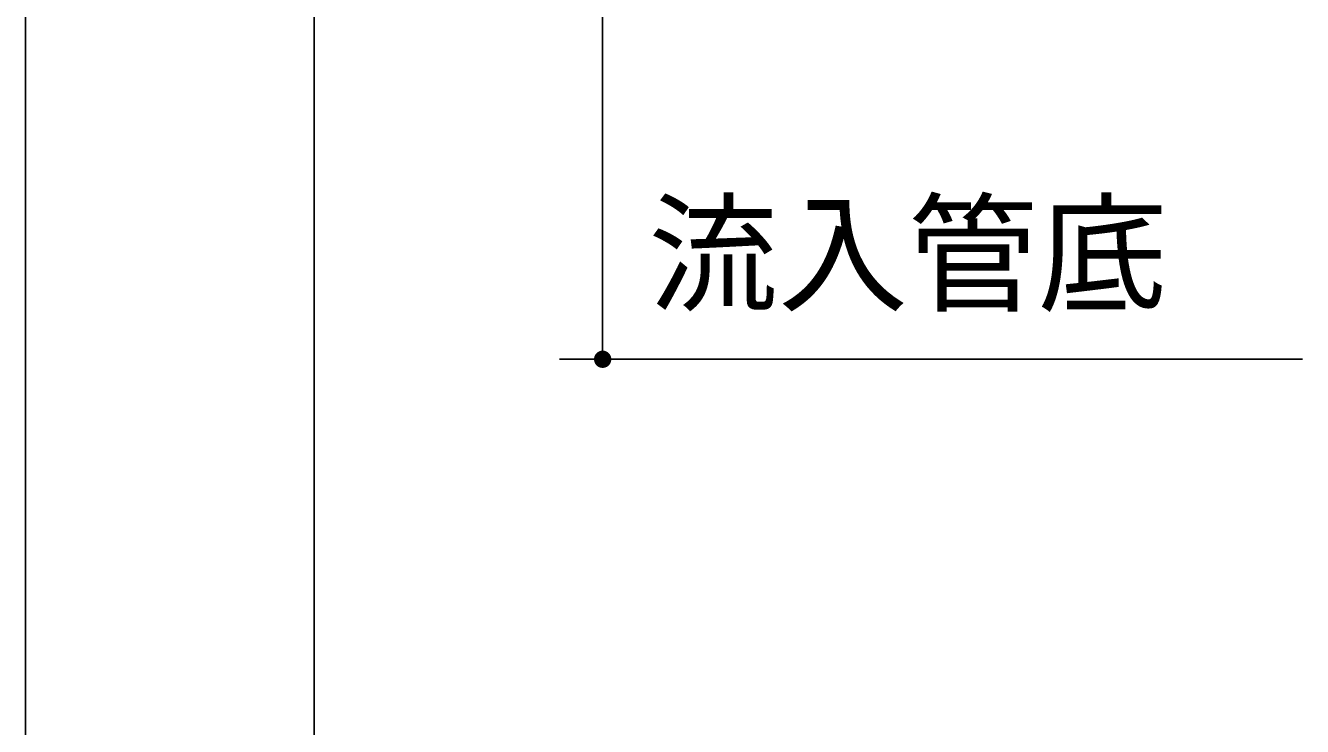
# Model space of a CAD drawing. Units: millimetres, scale not verified. Extents: x -8910 to 8910, y -6308 to 6308.
# Drawn here: x -7087 to -6202, y -2438 to -1952 of the extents above; entities that cross this region are included whole.
import ezdxf
from ezdxf.enums import TextEntityAlignment as Align

# ---------------------------------------------------------------- set-up
doc = ezdxf.new("R2010")
doc.units = ezdxf.units.MM
doc.header["$LTSCALE"] = 30
for name, color, linetype, lineweight in [('0-3_製作', 5, 'Continuous', 25), ('0-4_機器', 2, 'Continuous', 25), ('0-5_文字', 7, 'Continuous', 25)]:
    doc.layers.add(name, color=color, linetype=linetype, lineweight=lineweight)
doc.styles.add('ＭＳ ゴシック', font='')
doc.styles.get('ＭＳ ゴシック').set_extended_font_data('MS Gothic')

msp = doc.modelspace()

# ---------------------------------------------------------------- linework, layer by layer
at = {"layer": '0-3_製作'}
for points in [[(-6693.31, -2183.02), (-6687.32, -2183.4), (-6693.32, -2183.4)], [(-6693.32, -2183.4), (-6692.17, -2186.93), (-6693.27, -2184.15)], [(-6693.32, -2183.4), (-6691.69, -2187.51), (-6692.17, -2186.93)], [(-6687.32, -2183.4), (-6691.69, -2187.51), (-6693.32, -2183.4)], [(-6693.21, -2182.28), (-6687.32, -2183.4), (-6693.31, -2183.02)], [(-6693.27, -2184.15), (-6692.58, -2186.29), (-6693.13, -2184.89)], [(-6693.27, -2184.15), (-6692.17, -2186.93), (-6692.58, -2186.29)], [(-6693.03, -2181.55), (-6687.32, -2183.4), (-6693.21, -2182.28)], [(-6693.13, -2184.89), (-6692.58, -2186.29), (-6692.9, -2185.61)], [(-6692.75, -2180.85), (-6687.32, -2183.4), (-6693.03, -2181.55)], [(-6692.39, -2180.18), (-6687.32, -2183.4), (-6692.75, -2180.85)], [(-6691.94, -2179.58), (-6687.32, -2183.4), (-6692.39, -2180.18)], [(-6691.43, -2179.03), (-6687.32, -2183.4), (-6691.94, -2179.58)], [(-6687.32, -2183.4), (-6691.14, -2188.02), (-6691.69, -2187.51)], [(-6690.85, -2178.55), (-6687.32, -2183.4), (-6691.43, -2179.03)], [(-6687.32, -2183.4), (-6690.54, -2188.47), (-6691.14, -2188.02)], [(-6690.21, -2178.14), (-6687.32, -2183.4), (-6690.85, -2178.55)], [(-6687.32, -2183.4), (-6689.88, -2188.83), (-6690.54, -2188.47)], [(-6689.53, -2177.82), (-6687.32, -2183.4), (-6690.21, -2178.14)], [(-6687.32, -2183.4), (-6689.17, -2189.11), (-6689.88, -2188.83)], [(-6688.81, -2177.59), (-6687.32, -2183.4), (-6689.53, -2177.82)], [(-6687.32, -2183.4), (-6688.44, -2189.29), (-6689.17, -2189.11)], [(-6688.81, -2177.59), (-6687.32, -2177.4), (-6687.32, -2183.4)], [(-6688.07, -2177.45), (-6687.32, -2177.4), (-6688.81, -2177.59)], [(-6687.32, -2183.4), (-6687.7, -2189.39), (-6688.44, -2189.29)], [(-6687.32, -2183.4), (-6687.32, -2189.4), (-6687.7, -2189.39)], [(-6687.32, -2177.4), (-6681.32, -2183.4), (-6687.32, -2183.4)], [(-6686.94, -2177.41), (-6681.32, -2183.4), (-6687.32, -2177.4)], [(-6687.32, -2183.4), (-6686.57, -2189.35), (-6687.32, -2189.4)], [(-6687.32, -2183.4), (-6685.83, -2189.21), (-6686.57, -2189.35)], [(-6687.32, -2183.4), (-6685.11, -2188.98), (-6685.83, -2189.21)], [(-6681.32, -2183.4), (-6685.11, -2188.98), (-6687.32, -2183.4)], [(-6686.2, -2177.51), (-6681.32, -2183.4), (-6686.94, -2177.41)], [(-6685.47, -2177.69), (-6681.32, -2183.4), (-6686.2, -2177.51)], [(-6684.77, -2177.97), (-6681.32, -2183.4), (-6685.47, -2177.69)], [(-6681.32, -2183.4), (-6684.43, -2188.66), (-6685.11, -2188.98)], [(-6684.11, -2178.33), (-6681.32, -2183.4), (-6684.77, -2177.97)], [(-6681.32, -2183.4), (-6683.79, -2188.25), (-6684.43, -2188.66)], [(-6683.5, -2178.78), (-6681.32, -2183.4), (-6684.11, -2178.33)], [(-6681.32, -2183.4), (-6683.21, -2187.77), (-6683.79, -2188.25)], [(-6682.95, -2179.29), (-6681.32, -2183.4), (-6683.5, -2178.78)], [(-6681.32, -2183.4), (-6682.7, -2187.22), (-6683.21, -2187.77)], [(-6682.47, -2179.87), (-6681.32, -2183.4), (-6682.95, -2179.29)], [(-6681.32, -2183.4), (-6682.25, -2186.61), (-6682.7, -2187.22)], [(-6682.47, -2179.87), (-6681.37, -2182.65), (-6681.32, -2183.4)], [(-6682.06, -2180.51), (-6681.37, -2182.65), (-6682.47, -2179.87)], [(-6681.32, -2183.4), (-6681.89, -2185.95), (-6682.25, -2186.61)], [(-6682.06, -2180.51), (-6681.51, -2181.91), (-6681.37, -2182.65)], [(-6681.74, -2181.19), (-6681.51, -2181.91), (-6682.06, -2180.51)], [(-6681.32, -2183.4), (-6681.61, -2185.25), (-6681.89, -2185.95)], [(-6681.32, -2183.4), (-6681.43, -2184.52), (-6681.61, -2185.25)], [(-6681.32, -2183.4), (-6681.33, -2183.78), (-6681.43, -2184.52)]]:
    msp.add_solid(points, dxfattribs=at)
at = {"layer": '0-4_機器'}
for p, q in [((-7087.32, -1553.42), (-7087.32, -4093.4)), ((-6687.32, -1553.42), (-6687.32, -2183.4)), ((-6887.32, -1753.42), (-6887.32, -3743.4)), ((-6717.32, -2183.4), (-6202.29, -2183.4))]:
    msp.add_line(p, q, dxfattribs=at)

# ---------------------------------------------------------------- texts
at = {"layer": '0-5_文字', "color": 4, "style": 'ＭＳ ゴシック'}
msp.add_text('流入管底', height=65.98, dxfattribs=at).set_placement((-6655.76, -2163.03), align=Align.BOTTOM_LEFT)

doc.saveas('drawing.dxf')
